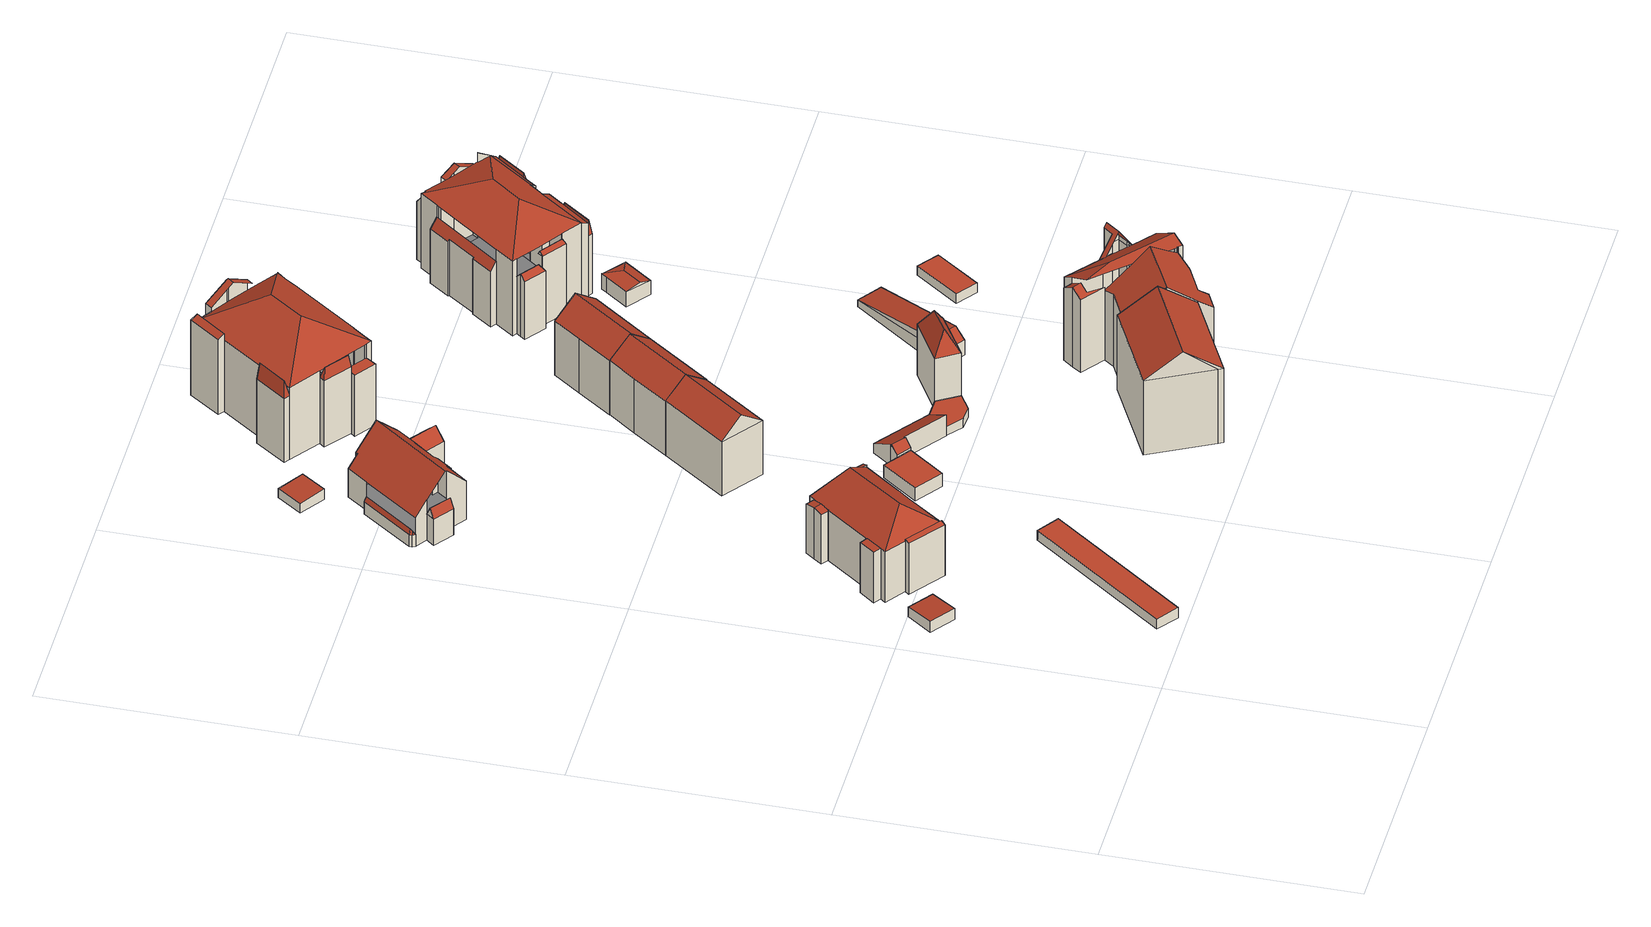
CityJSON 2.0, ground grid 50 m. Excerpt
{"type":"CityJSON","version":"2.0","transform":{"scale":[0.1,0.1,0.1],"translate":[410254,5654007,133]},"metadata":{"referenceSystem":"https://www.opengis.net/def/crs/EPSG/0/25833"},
"CityObjects":{
"building1":{"type":"Building","attributes":{"Dachtyp_tdc":"tdcPolyFlatRoof","Gemeindeschluessel":14612000,"Dachneigung":3.74,"QualitaetDacherkennung":65,"Geometrietyp2DReferenz":"3000","measuredHeight":2.57,"function":"31001_9998","roofType":"2100"},"geometry":[{"type":"Solid","lod":"2","boundaries":[[[[0,1,2,3]],[[1,4,5,2]],[[4,6,7,5]],[[6,0,3,7]],[[6,4,1,0]],[[3,2,5,7]]]],"semantics":{"surfaces":[{"type":"WallSurface"},{"type":"RoofSurface"},{"type":"GroundSurface"}],"values":[[0,0,0,0,1,2]]}}]},
"building2":{"type":"Building","attributes":{"Dachtyp_tdc":"tdcPolyFlatRoof","Gemeindeschluessel":14612000,"Dachneigung":2.92,"QualitaetDacherkennung":50,"Geometrietyp2DReferenz":"3000","measuredHeight":2.41,"function":"31001_2463","roofType":"2100"},"geometry":[{"type":"Solid","lod":"2","boundaries":[[[[8,9,10,11]],[[9,12,13,10]],[[12,14,15,13]],[[14,8,11,15]],[[14,12,9,8]],[[11,10,13,15]]]],"semantics":{"surfaces":[{"type":"WallSurface"},{"type":"RoofSurface"},{"type":"GroundSurface"}],"values":[[0,0,0,0,1,2]]}}]},
"building3":{"type":"Building","attributes":{"Gemeindeschluessel":14612000,"Geometrietyp2DReferenz":"3000","function":"31001_9998","roofType":"9999"},"children":["building3-1","building3-2","building3-3","building3-4","building3-5","building3-6"]},
"building3-1":{"type":"BuildingPart","attributes":{"Dachtyp_tdc":"tdcPolyFlatRoof","Dachneigung":3.7,"QualitaetDacherkennung":70,"Geometrietyp2DReferenz":"3000","measuredHeight":11.78,"roofType":"2100"},"parents":["building3"],"geometry":[{"type":"MultiSurface","lod":"2","boundaries":[[[16,17,18,19]],[[17,20,21,18]],[[20,22,23,24,21]],[[25,26,22,20,17,16]],[[19,18,21,24,27]]],"semantics":{"surfaces":[{"type":"WallSurface"},{"type":"RoofSurface"},{"type":"GroundSurface"}],"values":[0,0,0,1,2]}}]},
"building3-2":{"type":"BuildingPart","attributes":{"Dachtyp_tdc":"tdcGableRoof","Dachneigung":10.42,"QualitaetDacherkennung":31,"Geometrietyp2DReferenz":"3000","measuredHeight":11.96,"roofType":"3100"},"parents":["building3"],"geometry":[{"type":"MultiSurface","lod":"2","boundaries":[[[28,29,30,31]],[[29,32,33,30]],[[32,34,35,33]],[[34,36,37,35]],[[36,38,39,37]],[[34,32,29,28,40,41]],[[41,42,38,36,34]],[[43,31,30,33,35,37,39]]],"semantics":{"surfaces":[{"type":"WallSurface"},{"type":"RoofSurface"},{"type":"GroundSurface"}],"values":[0,0,0,0,0,1,1,2]}}]},
"building3-3":{"type":"BuildingPart","attributes":{"Dachtyp_tdc":"tdcGableRoof","Dachneigung":12.35,"QualitaetDacherkennung":46,"Geometrietyp2DReferenz":"3000","measuredHeight":4.09,"roofType":"3100"},"parents":["building3"],"geometry":[{"type":"MultiSurface","lod":"2","boundaries":[[[44,45,46,47]],[[48,49,50,51]],[[49,52,53,50]],[[52,54,55,53]],[[54,56,57,55]],[[56,58,59,57]],[[58,60,61,59]],[[60,44,47,61]],[[56,54,52,49,48,62]],[[62,45,44,60,58,56]],[[47,46,63,51,50,53,55,57,59,61]]],"semantics":{"surfaces":[{"type":"WallSurface"},{"type":"RoofSurface"},{"type":"GroundSurface"}],"values":[0,0,0,0,0,0,0,0,1,1,2]}}]},
"building3-4":{"type":"BuildingPart","attributes":{"Dachtyp_tdc":"tdcHipRoof","Dachneigung":39.77,"QualitaetDacherkennung":62,"Geometrietyp2DReferenz":"3000","measuredHeight":17.42,"roofType":"3200"},"parents":["building3"],"geometry":[{"type":"MultiSurface","lod":"2","boundaries":[[[23,64,30,24]],[[64,65,28,31,30]],[[66,67,68,39,38]],[[67,69,70,68]],[[71,72,51,73]],[[72,48,51]],[[74,46,45]],[[74,75,76,46]],[[77,78,79,80]],[[78,16,19,79]],[[78,77,75,81]],[[71,69,67,82]],[[75,74,72,71,82,81]],[[67,66,42,83,40,65,64,23,26,25,16,78,81,82]],[[27,24,30,31,43,39,68,70,73,51,63,46,76,80,79,19]]],"semantics":{"surfaces":[{"type":"WallSurface"},{"type":"RoofSurface"},{"type":"GroundSurface"}],"values":[0,0,0,0,0,0,0,0,0,0,1,1,1,1,2]}}]},
"building3-5":{"type":"BuildingPart","attributes":{"Dachtyp_tdc":"tdcPolyFlatRoof","Dachneigung":24.18,"QualitaetDacherkennung":50,"Geometrietyp2DReferenz":"3000","measuredHeight":12.24,"roofType":"2100"},"parents":["building3"],"geometry":[{"type":"MultiSurface","lod":"2","boundaries":[[[84,85,86,87]],[[70,88,89,73]],[[87,86,88,70,69]],[[86,85,89,88]],[[85,84,71,73,89]]],"semantics":{"surfaces":[{"type":"RoofSurface"},{"type":"GroundSurface"},{"type":"WallSurface"}],"values":[0,1,2,2,2]}}]},
"building3-6":{"type":"BuildingPart","attributes":{"Dachtyp_tdc":"tdcPolyFlatRoof","Dachneigung":21.12,"QualitaetDacherkennung":52,"Geometrietyp2DReferenz":"3000","measuredHeight":12.21,"roofType":"2100"},"parents":["building3"],"geometry":[{"type":"MultiSurface","lod":"2","boundaries":[[[90,91,77,80,92]],[[93,94,95,76,75]],[[94,90,92,95]],[[94,93,91,90]],[[92,80,76,95]]],"semantics":{"surfaces":[{"type":"WallSurface"},{"type":"RoofSurface"},{"type":"GroundSurface"}],"values":[0,0,0,1,2]}}]},
"building4":{"type":"Building","attributes":{"Dachtyp_tdc":"tdcPolyFlatRoof","Gemeindeschluessel":14612000,"Dachneigung":0,"QualitaetDacherkennung":80,"Geometrietyp2DReferenz":"3000","measuredHeight":2.92,"function":"31001_2463","roofType":"1000"},"geometry":[{"type":"Solid","lod":"2","boundaries":[[[[96,97,98,99]],[[99,98,100,101,102]],[[97,103,100,98]],[[103,104,101,100]],[[104,105,102,101]],[[105,96,99,102]],[[105,104,103,97,96]]]],"semantics":{"surfaces":[{"type":"WallSurface"},{"type":"GroundSurface"},{"type":"RoofSurface"}],"values":[[0,1,0,0,0,0,2]]}}]},
"building5":{"type":"Building","attributes":{"Gemeindeschluessel":14612000,"Geometrietyp2DReferenz":"3000","function":"31001_9998","roofType":"9999"},"children":["building5-1","building5-2","building5-3","building5-4"]},
"building5-1":{"type":"BuildingPart","attributes":{"Dachtyp_tdc":"tdcFreeFormRoof","Dachneigung":63.24,"QualitaetDacherkennung":10,"Geometrietyp2DReferenz":"3000","measuredHeight":8.12,"roofType":"5000"},"parents":["building5"],"geometry":[{"type":"MultiSurface","lod":"2","boundaries":[[[106,107,108,109]],[[107,110,111,108]],[[110,112,113,111]],[[114,112,110]],[[115,114,110,107]],[[115,107,106]],[[114,115,106,116,112]],[[109,108,111,113,117]]],"semantics":{"surfaces":[{"type":"WallSurface"},{"type":"RoofSurface"},{"type":"GroundSurface"}],"values":[0,0,0,0,1,0,1,2]}}]},
"building5-2":{"type":"BuildingPart","attributes":{"Dachtyp_tdc":"tdcGableRoof","Dachneigung":43.8,"QualitaetDacherkennung":70,"Geometrietyp2DReferenz":"3000","measuredHeight":7.88,"roofType":"3100"},"parents":["building5"],"geometry":[{"type":"MultiSurface","lod":"2","boundaries":[[[118,119,120,121]],[[119,122,123,120]],[[122,124,125,123]],[[122,119,126]],[[119,118,127,126]],[[124,122,126,127]],[[121,120,123,125]]],"semantics":{"surfaces":[{"type":"WallSurface"},{"type":"RoofSurface"},{"type":"GroundSurface"}],"values":[0,0,0,0,1,1,2]}}]},
"building5-3":{"type":"BuildingPart","attributes":{"Dachtyp_tdc":"tdcFreeFormRoof","Dachneigung":67.67,"QualitaetDacherkennung":34,"Geometrietyp2DReferenz":"3000","measuredHeight":3.76,"roofType":"5000"},"parents":["building5"],"geometry":[{"type":"MultiSurface","lod":"2","boundaries":[[[128,129,130,131]],[[129,132,133,130]],[[132,134,135,133]],[[134,136,137,135]],[[136,138,139,137]],[[140,141,136,134]],[[142,140,134,132]],[[143,142,132,129]],[[143,129,128]],[[141,140,142,143,128,138]],[[141,138,136]],[[139,131,130,133,135,137]]],"semantics":{"surfaces":[{"type":"WallSurface"},{"type":"RoofSurface"},{"type":"GroundSurface"}],"values":[0,0,0,0,0,1,1,1,1,1,1,2]}}]},
"building5-4":{"type":"BuildingPart","attributes":{"Dachtyp_tdc":"tdcGableRoof","Dachneigung":45.48,"QualitaetDacherkennung":58,"Geometrietyp2DReferenz":"3000","measuredHeight":13.94,"roofType":"3100"},"parents":["building5"],"geometry":[{"type":"MultiSurface","lod":"2","boundaries":[[[144,139,138]],[[144,145,146,139]],[[145,147,148,146]],[[147,149,150,148]],[[149,151,152,150]],[[151,153,118,121,152]],[[154,155,156,125,124]],[[155,157,158,156]],[[157,159,160,158]],[[159,161,162,160]],[[161,163,164,162]],[[163,165,106,109,164]],[[166,167,128,131,113,112]],[[168,165,163,161,159,157,155,154,153,151]],[[151,149,147,145,144,167,166,168]],[[139,146,148,150,152,121,125,156,158,160,162,164,109,117,113,131]]],"semantics":{"surfaces":[{"type":"WallSurface"},{"type":"RoofSurface"},{"type":"GroundSurface"}],"values":[0,0,0,0,0,0,0,0,0,0,0,0,0,1,1,2]}}]},
"building6":{"type":"Building","attributes":{"Dachtyp_tdc":"tdcPolyFlatRoof","Gemeindeschluessel":14612000,"Dachneigung":2.83,"QualitaetDacherkennung":54,"Geometrietyp2DReferenz":"3000","measuredHeight":2.38,"function":"31001_9998","roofType":"2100"},"geometry":[{"type":"Solid","lod":"2","boundaries":[[[[169,170,171,172]],[[170,173,174,171]],[[173,175,176,174]],[[175,169,172,176]],[[175,173,170,169]],[[172,171,174,176]]]],"semantics":{"surfaces":[{"type":"WallSurface"},{"type":"RoofSurface"},{"type":"GroundSurface"}],"values":[[0,0,0,0,1,2]]}}]},
"building7":{"type":"Building","attributes":{"Dachtyp_tdc":"tdcGableRoof","Gemeindeschluessel":14612000,"Dachneigung":38.09,"QualitaetDacherkennung":78,"Geometrietyp2DReferenz":"3000","measuredHeight":16.48,"function":"31001_9998","roofType":"3100"},"geometry":[{"type":"Solid","lod":"2","boundaries":[[[[177,178,179,180]],[[177,181,182]],[[178,177,182,183]],[[181,184,183,182]],[[180,179,185,186]],[[178,184,185,179]],[[184,181,186,185]],[[181,177,180,186]],[[184,178,183]]]],"semantics":{"surfaces":[{"type":"WallSurface"},{"type":"RoofSurface"},{"type":"GroundSurface"}],"values":[[0,0,1,1,2,0,0,0,0]]}}]},
"building8":{"type":"Building","attributes":{"Dachtyp_tdc":"tdcFreeFormRoof","Gemeindeschluessel":14612000,"Dachneigung":29.59,"QualitaetDacherkennung":6,"Geometrietyp2DReferenz":"3000","measuredHeight":5.01,"function":"31001_2463","roofType":"5000"},"geometry":[{"type":"Solid","lod":"2","boundaries":[[[[187,188,100,101]],[[188,189,190,100]],[[189,191,192,190]],[[191,193,194,192]],[[193,195,196,194]],[[195,197,198,196]],[[197,187,101,198]],[[195,193,191,189,199,200,197]],[[187,200,199,188]],[[189,188,199]],[[187,197,200]],[[101,100,190,192,194,196,198]]]],"semantics":{"surfaces":[{"type":"WallSurface"},{"type":"RoofSurface"},{"type":"GroundSurface"}],"values":[[0,0,0,0,0,0,0,1,1,0,0,2]]}}]},
"building9":{"type":"Building","attributes":{"Dachtyp_tdc":"tdcFreeFormRoof","Gemeindeschluessel":14612000,"Dachneigung":34.62,"QualitaetDacherkennung":42,"Geometrietyp2DReferenz":"3000","measuredHeight":22.63,"function":"31001_9998","roofType":"5000"},"geometry":[{"type":"Solid","lod":"2","boundaries":[[[[201,202,203,204]],[[202,205,206,203]],[[205,207,208,206]],[[207,209,210,208]],[[209,211,212,210]],[[211,201,204,212]],[[211,213,201]],[[213,211,209]],[[214,213,209,207]],[[214,205,202]],[[205,214,207]],[[213,214,202,201]],[[204,203,206,208,210,212]]]],"semantics":{"surfaces":[{"type":"WallSurface"},{"type":"RoofSurface"},{"type":"GroundSurface"}],"values":[[0,0,0,0,0,0,0,0,1,0,0,1,2]]}}]},
"building10":{"type":"Building","attributes":{"Dachtyp_tdc":"tdcPolyFlatRoof","Gemeindeschluessel":14612000,"Dachneigung":0,"QualitaetDacherkennung":75,"Geometrietyp2DReferenz":"3000","measuredHeight":2.07,"function":"31001_2463","roofType":"1000"},"geometry":[{"type":"Solid","lod":"2","boundaries":[[[[215,216,217,218]],[[216,219,220,217]],[[219,221,222,220]],[[221,223,224,222]],[[223,225,226,224]],[[225,215,218,226]],[[225,223,221,219,216,215]],[[218,217,220,222,224,226]]]],"semantics":{"surfaces":[{"type":"WallSurface"},{"type":"RoofSurface"},{"type":"GroundSurface"}],"values":[[0,0,0,0,0,0,1,2]]}}]},
"building11":{"type":"Building","attributes":{"Dachtyp_tdc":"tdcFreeFormRoof","Gemeindeschluessel":14612000,"Dachneigung":38.23,"QualitaetDacherkennung":80,"Geometrietyp2DReferenz":"3000","measuredHeight":16.48,"function":"31001_9998","roofType":"5000"},"geometry":[{"type":"Solid","lod":"2","boundaries":[[[[227,228,229,179]],[[228,230,231,229]],[[230,232,233,231]],[[232,234,185,233]],[[234,227,179,185]],[[234,232,235,236]],[[235,230,228,227,236]],[[227,234,236]],[[232,230,235]],[[179,229,231,233,185]]]],"semantics":{"surfaces":[{"type":"WallSurface"},{"type":"RoofSurface"},{"type":"GroundSurface"}],"values":[[0,0,0,0,0,1,1,0,0,2]]}}]},
"building12":{"type":"Building","attributes":{"Dachtyp_tdc":"tdcFreeFormRoof","Gemeindeschluessel":14612000,"Dachneigung":60.28,"QualitaetDacherkennung":7,"Geometrietyp2DReferenz":"3000","measuredHeight":16.34,"function":"31001_2463","roofType":"5000"},"geometry":[{"type":"Solid","lod":"2","boundaries":[[[[237,238,222,224]],[[238,239,240,222]],[[239,241,242,240]],[[241,243,244,242]],[[243,237,224,244]],[[245,241,239]],[[241,245,243]],[[246,245,239,238]],[[246,238,237]],[[245,246,237,243]],[[224,222,240,242,244]]]],"semantics":{"surfaces":[{"type":"WallSurface"},{"type":"RoofSurface"},{"type":"GroundSurface"}],"values":[[0,0,0,0,0,1,1,1,1,1,2]]}}]},
"building13":{"type":"Building","attributes":{"Dachtyp_tdc":"tdcGableRoof","Gemeindeschluessel":14612000,"Dachneigung":37.85,"QualitaetDacherkennung":74,"Geometrietyp2DReferenz":"3000","measuredHeight":16.48,"function":"31001_9998","roofType":"3100"},"geometry":[{"type":"Solid","lod":"2","boundaries":[[[[247,248,249,250]],[[248,251,252,249]],[[251,253,254,252]],[[253,255,256,254]],[[255,257,258,256]],[[257,232,259,258]],[[232,247,250,259]],[[255,253,251,248,247]],[[247,232,257,255]],[[250,249,252,254,256,258,259]]]],"semantics":{"surfaces":[{"type":"WallSurface"},{"type":"RoofSurface"},{"type":"GroundSurface"}],"values":[[0,0,0,0,0,0,0,1,1,2]]}}]},
"building14":{"type":"Building","attributes":{"Gemeindeschluessel":14612000,"Geometrietyp2DReferenz":"3000","function":"31001_9998","roofType":"9999"},"children":["building14-1","building14-2","building14-3","building14-4","building14-5","building14-6","building14-7","building14-8"]},
"building14-1":{"type":"BuildingPart","attributes":{"Dachtyp_tdc":"tdcFreeFormRoof","Dachneigung":50.42,"QualitaetDacherkennung":6,"Geometrietyp2DReferenz":"3000","measuredHeight":15.61,"roofType":"5000"},"parents":["building14"],"geometry":[{"type":"MultiSurface","lod":"2","boundaries":[[[260,261,262,263]],[[261,264,265,262]],[[264,266,267,265]],[[268,269,264,261]],[[268,261,260,270]],[[269,268,270,266]],[[269,266,264]],[[271,263,262,265,267]]],"semantics":{"surfaces":[{"type":"WallSurface"},{"type":"RoofSurface"},{"type":"GroundSurface"}],"values":[0,0,0,1,1,1,1,2]}}]},
"building14-2":{"type":"BuildingPart","attributes":{"Dachtyp_tdc":"tdcHipRoof","Dachneigung":28.45,"QualitaetDacherkennung":52,"Geometrietyp2DReferenz":"3000","measuredHeight":22.44,"roofType":"3200"},"parents":["building14"],"geometry":[{"type":"MultiSurface","lod":"2","boundaries":[[[272,273,274,275]],[[273,276,274]],[[277,267,266]],[[277,278,279,267]],[[278,280,281,279]],[[280,282,283,281]],[[282,284,285,283]],[[284,286,285]],[[287,288,289,290,291]],[[288,292,293,289]],[[292,294,295,293]],[[294,296,297,295]],[[296,298,297]],[[299,300,301]],[[299,302,303,304,300]],[[305,306,307,308,309]],[[302,299,310,296,294,311]],[[280,278,277,312,313,276,273,272,314]],[[294,292,288,287,284,282,280,314,311]],[[272,306,305,302,311,314]],[[275,274,315,271,267,279,281,283,285,290,289,293,295,297,316,300,304,308,307]]],"semantics":{"surfaces":[{"type":"WallSurface"},{"type":"RoofSurface"},{"type":"GroundSurface"}],"values":[0,0,0,0,0,0,0,0,0,0,0,0,0,0,0,0,1,1,1,1,2]}}]},
"building14-3":{"type":"BuildingPart","attributes":{"Dachtyp_tdc":"tdcFreeFormRoof","Dachneigung":67.95,"QualitaetDacherkennung":13,"Geometrietyp2DReferenz":"3000","measuredHeight":15.76,"roofType":"5000"},"parents":["building14"],"geometry":[{"type":"MultiSurface","lod":"2","boundaries":[[[317,318,319,320]],[[318,321,322,319]],[[321,323,324,322]],[[323,325,326,324]],[[325,327,328,326]],[[327,329,330,328]],[[329,291,290,330]],[[286,331,332,285]],[[331,317,320,332]],[[291,329,333]],[[329,327,325,323,321,318,317,331,333]],[[331,286,291,333]],[[320,319,322,324,326,328,330,290,285,332]]],"semantics":{"surfaces":[{"type":"WallSurface"},{"type":"RoofSurface"},{"type":"GroundSurface"}],"values":[0,0,0,0,0,0,0,0,0,1,1,1,2]}}]},
"building14-4":{"type":"BuildingPart","attributes":{"Dachtyp_tdc":"tdcFreeFormRoof","Dachneigung":74.11,"QualitaetDacherkennung":21,"Geometrietyp2DReferenz":"3000","measuredHeight":17.9,"roofType":"5000"},"parents":["building14"],"geometry":[{"type":"MultiSurface","lod":"2","boundaries":[[[334,301,300,335]],[[336,334,335,337,338]],[[339,340,301,341]],[[341,301,334]],[[334,336,339,341]],[[340,339,336]],[[335,300,316,337]]],"semantics":{"surfaces":[{"type":"WallSurface"},{"type":"RoofSurface"},{"type":"GroundSurface"}],"values":[0,0,1,1,1,0,2]}}]},
"building14-5":{"type":"BuildingPart","attributes":{"Dachtyp_tdc":"tdcFreeFormRoof","Dachneigung":77.82,"QualitaetDacherkennung":32,"Geometrietyp2DReferenz":"3000","measuredHeight":18.16,"roofType":"5000"},"parents":["building14"],"geometry":[{"type":"MultiSurface","lod":"2","boundaries":[[[303,342,343,304]],[[342,344,345,343]],[[344,309,308,345]],[[346,309,344]],[[347,346,344,342]],[[347,342,303]],[[346,347,303,309]],[[304,343,345,308]]],"semantics":{"surfaces":[{"type":"WallSurface"},{"type":"RoofSurface"},{"type":"GroundSurface"}],"values":[0,0,0,0,1,1,1,2]}}]},
"building14-6":{"type":"BuildingPart","attributes":{"Dachtyp_tdc":"tdcPolyFlatRoof","Dachneigung":26.43,"QualitaetDacherkennung":24,"Geometrietyp2DReferenz":"3000","measuredHeight":18.14,"roofType":"2100"},"parents":["building14"],"geometry":[{"type":"MultiSurface","lod":"2","boundaries":[[[348,349,350,351]],[[349,352,272,275,350]],[[353,348,351,307,306]],[[353,352,349,348]],[[351,350,275,307]]],"semantics":{"surfaces":[{"type":"WallSurface"},{"type":"RoofSurface"},{"type":"GroundSurface"}],"values":[0,0,0,1,2]}}]},
"building14-7":{"type":"BuildingPart","attributes":{"Dachtyp_tdc":"tdcPolyFlatRoof","Dachneigung":0,"QualitaetDacherkennung":27,"Geometrietyp2DReferenz":"3000","measuredHeight":14.22,"roofType":"1000"},"parents":["building14"],"geometry":[{"type":"MultiSurface","lod":"2","boundaries":[[[298,354,355,297]],[[354,356,357,355]],[[356,338,337,357]],[[358,338,356,354,298]],[[297,355,357,337,316]]],"semantics":{"surfaces":[{"type":"WallSurface"},{"type":"RoofSurface"},{"type":"GroundSurface"}],"values":[0,0,0,1,2]}}]},
"building14-8":{"type":"BuildingPart","attributes":{"Dachtyp_tdc":"tdcGableRoof","Dachneigung":30,"QualitaetDacherkennung":39,"Geometrietyp2DReferenz":"3000","measuredHeight":20.93,"roofType":"3100"},"parents":["building14"],"geometry":[{"type":"MultiSurface","lod":"2","boundaries":[[[359,360,361,274,276]],[[360,362,363,361]],[[362,364,365,363]],[[364,366,260,263,365]],[[364,362,360,359,367]],[[367,368,366,364]],[[315,274,361,363,365,263,271]]],"semantics":{"surfaces":[{"type":"WallSurface"},{"type":"RoofSurface"},{"type":"GroundSurface"}],"values":[0,0,0,0,1,1,2]}}]},
"building15":{"type":"Building","attributes":{"Gemeindeschluessel":14612000,"Geometrietyp2DReferenz":"3000","function":"31001_9998","roofType":"9999"},"children":["building15-1","building15-2","building15-3","building15-4","building15-5"]},
"building15-1":{"type":"BuildingPart","attributes":{"Dachtyp_tdc":"tdcFreeFormRoof","Dachneigung":55.78,"QualitaetDacherkennung":19,"Geometrietyp2DReferenz":"3000","measuredHeight":3.85,"roofType":"5000"},"parents":["building15"],"geometry":[{"type":"MultiSurface","lod":"2","boundaries":[[[369,370,371,372]],[[373,374,375,376]],[[374,369,372,375]],[[377,370,369]],[[369,374,378,377]],[[378,373,370,377]],[[378,374,373]],[[372,371,376,375]]],"semantics":{"surfaces":[{"type":"WallSurface"},{"type":"RoofSurface"},{"type":"GroundSurface"}],"values":[0,0,0,1,1,1,0,2]}}]},
"building15-2":{"type":"BuildingPart","attributes":{"Dachtyp_tdc":"tdcFreeFormRoof","Dachneigung":56.23,"QualitaetDacherkennung":26,"Geometrietyp2DReferenz":"3000","measuredHeight":21.14,"roofType":"5000"},"parents":["building15"],"geometry":[{"type":"MultiSurface","lod":"2","boundaries":[[[379,380,381,382]],[[383,384,385,386,387,388,389,390]],[[391,392,385,384]],[[392,393,386,385]],[[393,394,387,386]],[[394,379,388,387]],[[379,382,389,388]],[[382,395,390,389]],[[395,396,383,390]],[[381,380,397,398,399,400,401]],[[397,402,403,392,391,404,398]],[[392,403,393]],[[393,403,402,394]],[[394,402,397,380,379]],[[395,401,400,396]],[[382,381,401,395]]],"semantics":{"surfaces":[{"type":"WallSurface"},{"type":"GroundSurface"},{"type":"RoofSurface"}],"values":[0,1,0,0,0,0,0,0,0,2,2,0,0,0,0,0]}}]},
"building15-3":{"type":"BuildingPart","attributes":{"Dachtyp_tdc":"tdcFreeFormRoof","Dachneigung":35.41,"QualitaetDacherkennung":60,"Geometrietyp2DReferenz":"3000","measuredHeight":22.4,"roofType":"5000"},"parents":["building15"],"geometry":[{"type":"MultiSurface","lod":"2","boundaries":[[[405,406,407,408]],[[406,409,410,407]],[[409,411,412,410]],[[411,413,414,412]],[[413,415,416,414]],[[415,417,418,416]],[[417,419,420,418]],[[421,422,423,424]],[[422,405,408,423]],[[425,426,419,417,415,413]],[[413,411,409,406,405,422,421,427,425]],[[408,407,410,412,414,416,418,420,428,424,423]]],"semantics":{"surfaces":[{"type":"WallSurface"},{"type":"RoofSurface"},{"type":"GroundSurface"}],"values":[0,0,0,0,0,0,0,0,0,1,1,2]}}]},
"building15-4":{"type":"BuildingPart","attributes":{"Dachtyp_tdc":"tdcGableRoof","Dachneigung":33.46,"QualitaetDacherkennung":49,"Geometrietyp2DReferenz":"3000","measuredHeight":18.55,"roofType":"3100"},"parents":["building15"],"geometry":[{"type":"MultiSurface","lod":"2","boundaries":[[[429,430,431,420]],[[430,432,433,431]],[[432,434,435,433]],[[434,436,437,435]],[[432,430,429,438,439]],[[439,436,434,432]],[[440,441,420,431,433,435,437]]],"semantics":{"surfaces":[{"type":"WallSurface"},{"type":"RoofSurface"},{"type":"GroundSurface"}],"values":[0,0,0,0,1,1,2]}}]},
"building15-5":{"type":"BuildingPart","attributes":{"Dachtyp_tdc":"tdcHipAndGableRoof","Dachneigung":35.11,"QualitaetDacherkennung":18,"Geometrietyp2DReferenz":"3000","measuredHeight":20.69,"roofType":"5000"},"parents":["building15"],"geometry":[{"type":"MultiSurface","lod":"2","boundaries":[[[399,383,396,400]],[[399,442,373,376,383]],[[443,444,445,371,370]],[[444,446,447,445]],[[446,448,449,447]],[[448,450,421,424,449]],[[451,452,453,437,436]],[[452,454,384,453]],[[454,391,384]],[[452,451,455,456]],[[455,457,426,458,427,450,448,446,444,456]],[[444,443,442,399,404,454,452,456]],[[383,376,371,445,447,449,424,428,420,441,440,437,453,384]]],"semantics":{"surfaces":[{"type":"WallSurface"},{"type":"RoofSurface"},{"type":"GroundSurface"}],"values":[0,0,0,0,0,0,0,0,0,1,1,1,2]}}]},
"building16":{"type":"Building","attributes":{"Dachtyp_tdc":"tdcGableRoof","Gemeindeschluessel":14612000,"Dachneigung":10.14,"QualitaetDacherkennung":7,"Geometrietyp2DReferenz":"3000","measuredHeight":5.34,"function":"31001_2463","roofType":"3100"},"geometry":[{"type":"Solid","lod":"2","boundaries":[[[[459,460,461,462]],[[460,463,464,461]],[[463,465,466,464]],[[465,459,462,466]],[[463,460,467]],[[459,465,468]],[[460,459,468,467]],[[465,463,467,468]],[[462,461,464,466]]]],"semantics":{"surfaces":[{"type":"WallSurface"},{"type":"RoofSurface"},{"type":"GroundSurface"}],"values":[[0,0,0,0,0,0,1,1,2]]}}]},
"building17":{"type":"Building","attributes":{"Dachtyp_tdc":"tdcPolyFlatRoof","Gemeindeschluessel":14612000,"Dachneigung":0,"QualitaetDacherkennung":67,"Geometrietyp2DReferenz":"3000","measuredHeight":2.25,"function":"31001_2463","roofType":"1000"},"geometry":[{"type":"Solid","lod":"2","boundaries":[[[[469,470,471,472]],[[470,473,474,471]],[[473,475,476,474]],[[475,469,472,476]],[[475,473,470,469]],[[472,471,474,476]]]],"semantics":{"surfaces":[{"type":"WallSurface"},{"type":"RoofSurface"},{"type":"GroundSurface"}],"values":[[0,0,0,0,1,2]]}}]},
"building18":{"type":"Building","attributes":{"Dachtyp_tdc":"tdcFreeFormRoof","Gemeindeschluessel":14612000,"Dachneigung":10.32,"QualitaetDacherkennung":51,"Geometrietyp2DReferenz":"3000","measuredHeight":4.15,"function":"31001_9998","roofType":"5000"},"geometry":[{"type":"Solid","lod":"2","boundaries":[[[[477,478,479,480]],[[478,481,482,479]],[[481,483,484,482]],[[483,485,486,484]],[[485,477,480,486]],[[487,485,483,488]],[[487,488,481,478,489]],[[477,485,487,489]],[[478,477,489]],[[483,481,488]],[[480,479,482,484,486]]]],"semantics":{"surfaces":[{"type":"WallSurface"},{"type":"RoofSurface"},{"type":"GroundSurface"}],"values":[[0,0,0,0,0,1,1,1,0,0,2]]}}]},
"building19":{"type":"Building","attributes":{"Gemeindeschluessel":14612000,"Geometrietyp2DReferenz":"3000","function":"31001_9998","roofType":"9999"},"children":["building19-1","building19-2","building19-3","building19-4","building19-5","building19-6","building19-7","building19-8","building19-9","building19-10"]},
"building19-1":{"type":"BuildingPart","attributes":{"Dachtyp_tdc":"tdcPolyFlatRoof","Dachneigung":28.69,"QualitaetDacherkennung":34,"Geometrietyp2DReferenz":"3000","measuredHeight":17.82,"roofType":"2100"},"parents":["building19"],"geometry":[{"type":"MultiSurface","lod":"2","boundaries":[[[490,491,492,493,494]],[[495,496,497,498,499]],[[490,494,500,501]],[[501,496,495,491,490]],[[494,493,498,497,500]]],"semantics":{"surfaces":[{"type":"WallSurface"},{"type":"RoofSurface"},{"type":"GroundSurface"}],"values":[0,0,0,1,2]}}]},
"building19-2":{"type":"BuildingPart","attributes":{"Dachtyp_tdc":"tdcFreeFormRoof","Dachneigung":80.38,"QualitaetDacherkennung":19,"Geometrietyp2DReferenz":"3000","measuredHeight":17.1,"roofType":"5000"},"parents":["building19"],"geometry":[{"type":"MultiSurface","lod":"2","boundaries":[[[502,503,504,505]],[[503,499,498,504]],[[492,502,505,493]],[[506,503,507]],[[508,507,503,502]],[[508,502,492]],[[492,499,506,507,508]],[[503,506,499]],[[505,504,498,493]]],"semantics":{"surfaces":[{"type":"WallSurface"},{"type":"RoofSurface"},{"type":"GroundSurface"}],"values":[0,0,0,1,1,1,1,0,2]}}]},
"building19-3":{"type":"BuildingPart","attributes":{"Dachtyp_tdc":"tdcPolyFlatRoof","Dachneigung":53.7,"QualitaetDacherkennung":23,"Geometrietyp2DReferenz":"3000","measuredHeight":14.65,"roofType":"2100"},"parents":["building19"],"geometry":[{"type":"MultiSurface","lod":"2","boundaries":[[[509,510,511,512]],[[510,513,514,511]],[[513,515,516,514]],[[515,517,518,516]],[[517,519,520,518]],[[519,521,522,520]],[[523,509,512,524]],[[523,521,519,517,515,513,510,509]],[[512,511,514,516,518,520,522,524]]],"semantics":{"surfaces":[{"type":"WallSurface"},{"type":"RoofSurface"},{"type":"GroundSurface"}],"values":[0,0,0,0,0,0,0,1,2]}}]},
"building19-4":{"type":"BuildingPart","attributes":{"Dachtyp_tdc":"tdcPolyFlatRoof","Dachneigung":35.4,"QualitaetDacherkennung":31,"Geometrietyp2DReferenz":"3000","measuredHeight":19.92,"roofType":"2100"},"parents":["building19"],"geometry":[{"type":"MultiSurface","lod":"2","boundaries":[[[525,526,527,528,529]],[[526,530,531,527]],[[532,533,534,535,536]],[[533,532,537,538,530,526,525]],[[528,527,531,539,540,535,534]]],"semantics":{"surfaces":[{"type":"WallSurface"},{"type":"RoofSurface"},{"type":"GroundSurface"}],"values":[0,0,0,1,2]}}]},
"building19-5":{"type":"BuildingPart","attributes":{"Dachtyp_tdc":"tdcFreeFormRoof","Dachneigung":78.49,"QualitaetDacherkennung":24,"Geometrietyp2DReferenz":"3000","measuredHeight":17.12,"roofType":"5000"},"parents":["building19"],"geometry":[{"type":"MultiSurface","lod":"2","boundaries":[[[541,542,543,544]],[[542,529,528,543]],[[545,546,534]],[[546,541,544,534]],[[529,542,547]],[[542,541,548,547]],[[541,546,545,548]],[[545,529,547,548]],[[544,543,528,534]]],"semantics":{"surfaces":[{"type":"WallSurface"},{"type":"RoofSurface"},{"type":"GroundSurface"}],"values":[0,0,0,0,1,1,1,1,2]}}]},
"building19-6":{"type":"BuildingPart","attributes":{"Dachtyp_tdc":"tdcFreeFormRoof","Dachneigung":45.16,"QualitaetDacherkennung":17,"Geometrietyp2DReferenz":"3000","measuredHeight":14.61,"roofType":"5000"},"parents":["building19"],"geometry":[{"type":"MultiSurface","lod":"2","boundaries":[[[549,550,551,552]],[[550,553,554,551]],[[553,555,556,554]],[[555,557,558,556]],[[550,549,559,560]],[[559,557,555,560]],[[555,553,550,560]],[[558,561,552,551,554,556]]],"semantics":{"surfaces":[{"type":"WallSurface"},{"type":"RoofSurface"},{"type":"GroundSurface"}],"values":[0,0,0,0,1,1,1,2]}}]},
"building19-7":{"type":"BuildingPart","attributes":{"Dachtyp_tdc":"tdcGableRoof","Dachneigung":27.26,"QualitaetDacherkennung":45,"Geometrietyp2DReferenz":"3000","measuredHeight":18.89,"roofType":"3100"},"parents":["building19"],"geometry":[{"type":"MultiSurface","lod":"2","boundaries":[[[562,563,564,565]],[[563,536,535,564]],[[566,562,565,567,568]],[[569,570,571,536,563,562]],[[562,566,572,573,569]],[[565,564,535,540,574,575,576,567]]],"semantics":{"surfaces":[{"type":"WallSurface"},{"type":"RoofSurface"},{"type":"GroundSurface"}],"values":[0,0,0,1,1,2]}}]},
"building19-8":{"type":"BuildingPart","attributes":{"Dachtyp_tdc":"tdcFreeFormRoof","Dachneigung":53.75,"QualitaetDacherkennung":11,"Geometrietyp2DReferenz":"3000","measuredHeight":15.27,"roofType":"5000"},"parents":["building19"],"geometry":[{"type":"MultiSurface","lod":"2","boundaries":[[[577,578,579,580]],[[578,581,582,579]],[[581,568,567,582]],[[583,577,580,584]],[[585,568,581,578,577]],[[577,583,586,585]],[[580,579,582,567,576,575,584]]],"semantics":{"surfaces":[{"type":"WallSurface"},{"type":"RoofSurface"},{"type":"GroundSurface"}],"values":[0,0,0,0,1,1,2]}}]},
"building19-9":{"type":"BuildingPart","attributes":{"Dachtyp_tdc":"tdcHipRoof","Dachneigung":22.89,"QualitaetDacherkennung":36,"Geometrietyp2DReferenz":"3000","measuredHeight":21.4,"roofType":"3200"},"parents":["building19"],"geometry":[{"type":"MultiSurface","lod":"2","boundaries":[[[496,587,588,497]],[[587,589,590,588]],[[589,591,590]],[[592,558,557]],[[592,593,594,558]],[[593,595,523,524,594]],[[596,597,598,522,521]],[[597,599,600,598]],[[599,601,583,584,600]],[[501,500,531,530]],[[538,602,570,603,573,601,599,597,604]],[[593,592,605,589,587,606]],[[597,596,595,593,606,604]],[[587,496,501,530,538,604,606]],[[497,588,590,561,558,594,524,522,598,600,584,575,574,540,539,531,500]]],"semantics":{"surfaces":[{"type":"WallSurface"},{"type":"RoofSurface"},{"type":"GroundSurface"}],"values":[0,0,0,0,0,0,0,0,0,0,1,1,1,1,2]}}]},
"building19-10":{"type":"BuildingPart","attributes":{"Dachtyp_tdc":"tdcFreeFormRoof","Dachneigung":58.79,"QualitaetDacherkennung":17,"Geometrietyp2DReferenz":"3000","measuredHeight":17.2,"roofType":"5000"},"parents":["building19"],"geometry":[{"type":"MultiSurface","lod":"2","boundaries":[[[591,607,608,590]],[[607,609,549,552,608]],[[610,611,609,607]],[[610,607,591]],[[611,610,591,612]],[[611,612,609]],[[561,590,608,552]]],"semantics":{"surfaces":[{"type":"WallSurface"},{"type":"RoofSurface"},{"type":"GroundSurface"}],"values":[0,0,1,1,1,0,2]}}]}
},
"vertices":[
[87,450,72],[50,400,76],[50,400,50],[87,450,50],[3,435,76],[3,435,50],[40,485,72],[40,485,50],
[302,305,81],[342,275,83],[342,275,59],[302,305,59],[139,2,83],[139,2,59],[98,32,81],[98,32,59],
[89,548,159],[75,558,158],[75,558,41],[89,548,41],[98,589,158],[98,589,41],[111,580,159],[111,580,158],[111,580,41],[112,579,159],[111,579,159],[112,579,41],
[177,667,156],[176,668,156],[176,668,41],[177,667,41],[163,678,156],[163,678,41],[175,694,160],[175,694,41],[188,712,156],[188,712,41],[202,701,156],[202,701,41],[183,676,159],[189,684,160],[195,692,159],[189,684,41],
[251,524,78],[242,530,78],[242,530,41],[251,524,41],[263,557,78],[268,554,78],[268,554,41],[263,557,41],[286,540,78],[286,540,41],[289,537,78],[289,537,41],[279,523,82],[279,523,41],[269,510,78],[269,510,41],[260,517,78],[260,517,41],[252,543,82],[252,543,41],
[176,668,158],[177,667,159],[202,701,159],[208,710,159],[208,710,41],[272,662,158],[272,662,41],[316,629,158],[263,557,158],[316,629,41],[242,530,158],[189,458,158],[189,458,41],[120,510,158],[81,538,159],[81,538,41],[120,510,41],[156,529,215],[239,641,215],[189,684,159],
[316,629,163],[322,637,159],[278,670,159],[272,662,163],[278,670,41],[322,637,41],
[114,502,159],[120,510,163],[114,502,41],[189,458,163],[183,450,159],[183,450,41],
[382,553,72],[435,625,72],[435,625,42],[382,553,42],[461,606,42],[488,587,42],[435,515,42],[461,606,72],[488,587,72],[435,515,72],
[151,1378,62],[139,1362,62],[139,1362,1],[151,1378,1],[101,1390,62],[101,1390,1],[113,1406,62],[113,1406,1],[107,1398,82],[145,1370,82],[149,1380,62],[149,1380,1],
[305,1507,56],[362,1465,56],[362,1465,1],[305,1507,1],[333,1426,57],[333,1426,1],[276,1468,56],[276,1468,1],[347,1445,80],[290,1487,80],
[91,1422,28],[88,1427,28],[88,1427,1],[91,1422,1],[88,1433,28],[88,1433,1],[162,1535,28],[162,1535,1],[168,1536,28],[168,1536,1],[173,1534,28],[173,1534,1],[165,1531,39],[168,1533,36],[93,1432,38],[91,1428,35],
[173,1534,67],[203,1575,67],[203,1575,1],[222,1562,90],[222,1562,1],[225,1566,90],[225,1566,1],[264,1537,140],[264,1537,1],[305,1507,91],[276,1468,91],[245,1426,91],[245,1426,1],[255,1419,79],[255,1419,1],[232,1389,79],[232,1389,1],[223,1395,91],[223,1395,1],[189,1350,91],[189,1350,1],[151,1378,138],[113,1406,95],[91,1422,67],[149,1380,140],
[164,1697,28],[213,1663,31],[213,1663,7],[164,1697,7],[179,1614,31],[179,1614,7],[130,1648,28],[130,1648,7],
[328,904,157],[421,1031,157],[421,1031,30],[328,904,30],[408,846,155],[367,876,194],[459,1003,194],[500,973,155],[500,973,30],[408,846,30],
[488,587,77],[461,606,77],[473,621,91],[473,621,42],[501,660,64],[501,660,42],[608,581,64],[608,581,42],[580,542,91],[580,542,42],[499,602,91],[499,602,42],[471,619,92],[497,599,92],
[588,175,232],[765,266,232],[765,266,59],[588,175,59],[770,256,232],[770,256,59],[835,131,232],[835,131,59],[658,40,232],[658,40,59],[653,49,232],[653,49,59],[623,108,285],[800,198,285],
[611,518,63],[580,542,63],[580,542,43],[611,518,43],[608,581,63],[608,581,43],[649,580,63],[649,580,43],[676,537,63],[676,537,43],[642,516,63],[642,516,43],
[421,1031,156],[472,1102,156],[472,1102,30],[513,1158,157],[513,1158,30],[592,1100,156],[592,1100,30],[500,973,156],[552,1129,194],[460,1002,194],
[676,537,162],[649,580,162],[740,635,162],[740,635,43],[750,619,162],[750,619,43],[767,593,162],[767,593,43],[732,601,206],[684,571,206],
[553,1128,194],[513,1158,155],[513,1158,29],[553,1128,29],[563,1227,155],[563,1227,29],[605,1283,155],[605,1283,29],[645,1254,194],[645,1254,29],[684,1225,156],[684,1225,29],[592,1100,29],
[552,1848,146],[558,1855,146],[558,1855,5],[552,1848,5],[597,1827,146],[597,1827,5],[583,1807,146],[583,1807,5],[561,1838,161],[580,1824,161],[543,1836,146],[543,1836,5],
[435,1914,172],[462,1894,174],[462,1894,5],[435,1914,5],[462,1894,173],[583,1807,180],[591,1801,181],[591,1801,5],[593,1800,181],[593,1800,5],[580,1784,181],[580,1784,5],[566,1764,181],[566,1764,5],[566,1764,144],[467,1628,181],[466,1626,181],[466,1626,5],[467,1628,5],[467,1628,144],[449,1604,181],[449,1604,5],[438,1588,181],[438,1588,5],[429,1594,180],[429,1594,5],[429,1594,147],[338,1661,175],[338,1661,5],[338,1661,160],[280,1703,172],[280,1703,154],[280,1703,5],[326,1765,172],[390,1852,172],[390,1852,5],[326,1765,5],[326,1765,154],[389,1623,178],[421,1715,229],[543,1836,178],[506,1863,176],[470,1783,229],[506,1863,5],[389,1623,5],
[580,1754,139],[550,1713,139],[550,1713,5],[580,1754,5],[548,1715,144],[548,1715,5],[508,1659,144],[508,1659,5],[510,1657,138],[510,1657,5],[481,1618,138],[481,1618,5],[479,1620,144],[479,1620,5],[572,1760,162],[572,1760,5],[477,1630,162],
[330,1650,160],[330,1650,5],[381,1612,160],[381,1612,5],[381,1612,147],[385,1618,184],[389,1623,160],[339,1652,184],
[269,1711,154],[269,1711,5],[314,1773,154],[314,1773,5],[320,1769,187],[279,1713,187],
[378,1861,179],[423,1923,179],[423,1923,5],[378,1861,5],[435,1914,186],[390,1852,186],
[415,1574,147],[415,1574,5],[374,1604,147],[374,1604,5],[389,1623,147],
[462,1894,183],[472,1907,183],[472,1907,5],[513,1877,213],[513,1877,5],[515,1875,214],[515,1875,5],[552,1848,188],[506,1863,214],[543,1836,188],
[1016,216,82],[1002,226,82],[1002,226,54],[1016,216,54],[1035,257,82],[1042,252,82],[1042,252,54],[1035,257,54],[1014,227,93],[1038,255,88],
[1007,320,211],[1007,320,221],[993,301,221],[993,301,211],[989,291,54],[933,333,54],[939,341,54],[964,322,54],[979,341,54],[1007,320,54],[993,301,54],[995,299,54],[933,333,211],[939,341,211],[964,322,211],[979,341,211],[995,299,211],[989,291,211],[983,337,266],[963,310,266],[989,291,218],[989,291,217],[995,299,217],[979,341,257],[964,322,257],[939,328,221],
[874,140,230],[883,122,216],[883,122,54],[874,140,54],[848,104,216],[848,104,54],[835,131,236],[835,131,54],[808,183,278],[808,183,54],[770,256,223],[770,256,54],[834,289,223],[834,289,54],[849,309,216],[849,309,54],[960,198,239],[930,169,230],[930,169,54],[960,198,54],[918,240,278],[892,266,254],[945,213,252],[918,240,54],
[849,309,224],[803,343,224],[803,343,54],[816,361,240],[816,361,54],[832,382,222],[832,382,54],[848,371,222],[848,371,54],[822,336,228],[832,350,240],[832,350,54],[822,336,54],
[1035,257,215],[1002,226,247],[988,212,261],[988,212,54],[967,191,252],[967,191,54],[960,199,252],[960,199,54],[960,198,252],[848,371,236],[859,387,226],[859,387,54],[933,333,222],[822,336,257],[878,306,261],[849,309,256],[918,240,253],
[904,786,64],[950,753,64],[950,753,48],[904,786,48],[811,563,83],[811,563,48],[765,596,83],[765,596,48],[826,583,101],[780,616,101],
[994,583,71],[954,613,71],[954,613,49],[994,583,49],[1018,701,71],[1018,701,49],[1058,671,71],[1058,671,49],
[881,1169,56],[834,1204,59],[834,1204,24],[881,1169,24],[867,1248,60],[867,1248,24],[876,1260,59],[876,1260,24],[923,1226,56],[923,1226,24],[887,1221,65],[876,1260,60],[860,1184,65],
[921,1369,190],[901,1342,190],[901,1342,159],[901,1342,20],[921,1369,20],[855,1280,189],[842,1289,198],[842,1289,20],[855,1280,20],[855,1280,159],[909,1379,20],[909,1379,198],
[909,1336,159],[863,1274,159],[863,1274,20],[909,1336,20],[855,1280,160],[862,1281,191],[902,1335,191],
[725,1432,148],[755,1473,148],[755,1473,20],[725,1432,20],[757,1472,150],[757,1472,20],[798,1527,150],[798,1527,20],[796,1529,146],[796,1529,20],[825,1569,146],[825,1569,20],[837,1560,166],[837,1560,20],[736,1424,166],[736,1424,20],
[961,1427,188],[941,1399,188],[941,1399,20],[961,1427,20],[961,1427,164],[930,1407,198],[930,1407,20],[974,1516,219],[1008,1490,188],[1008,1490,20],[974,1516,20],[974,1516,186],[973,1516,219],[997,1498,198],[997,1498,20],[973,1516,20],
[1017,1484,164],[970,1420,164],[970,1420,20],[1017,1484,20],[1008,1490,164],[1008,1490,163],[969,1428,191],[1009,1483,191],
[751,1341,154],[744,1333,154],[744,1333,20],[751,1341,20],[704,1363,154],[704,1363,20],[710,1372,166],[710,1372,20],[717,1381,154],[717,1381,20],[758,1351,154],[745,1347,166],[758,1351,20],
[947,1553,209],[981,1527,186],[981,1527,20],[947,1553,20],[921,1572,193],[921,1572,20],[921,1572,169],[938,1541,209],[957,1527,197],[973,1516,186],[912,1560,193],[916,1557,195],[938,1541,20],[912,1560,20],[920,1570,20],
[879,1599,172],[886,1609,156],[886,1609,20],[879,1599,20],[927,1579,156],[927,1579,20],[872,1590,156],[872,1590,20],[920,1570,172],[912,1560,156],
[842,1290,198],[842,1290,20],[805,1317,197],[805,1317,20],[805,1317,181],[717,1381,194],[709,1387,194],[709,1387,20],[736,1424,194],[837,1560,194],[864,1596,194],[864,1596,20],[872,1589,194],[872,1589,20],[872,1590,194],[973,1516,197],[938,1541,196],[887,1467,234],[758,1351,195],[841,1406,234],
[797,1307,181],[797,1307,20],[751,1341,181],[796,1315,192],[754,1346,191],[758,1351,181]
]}
